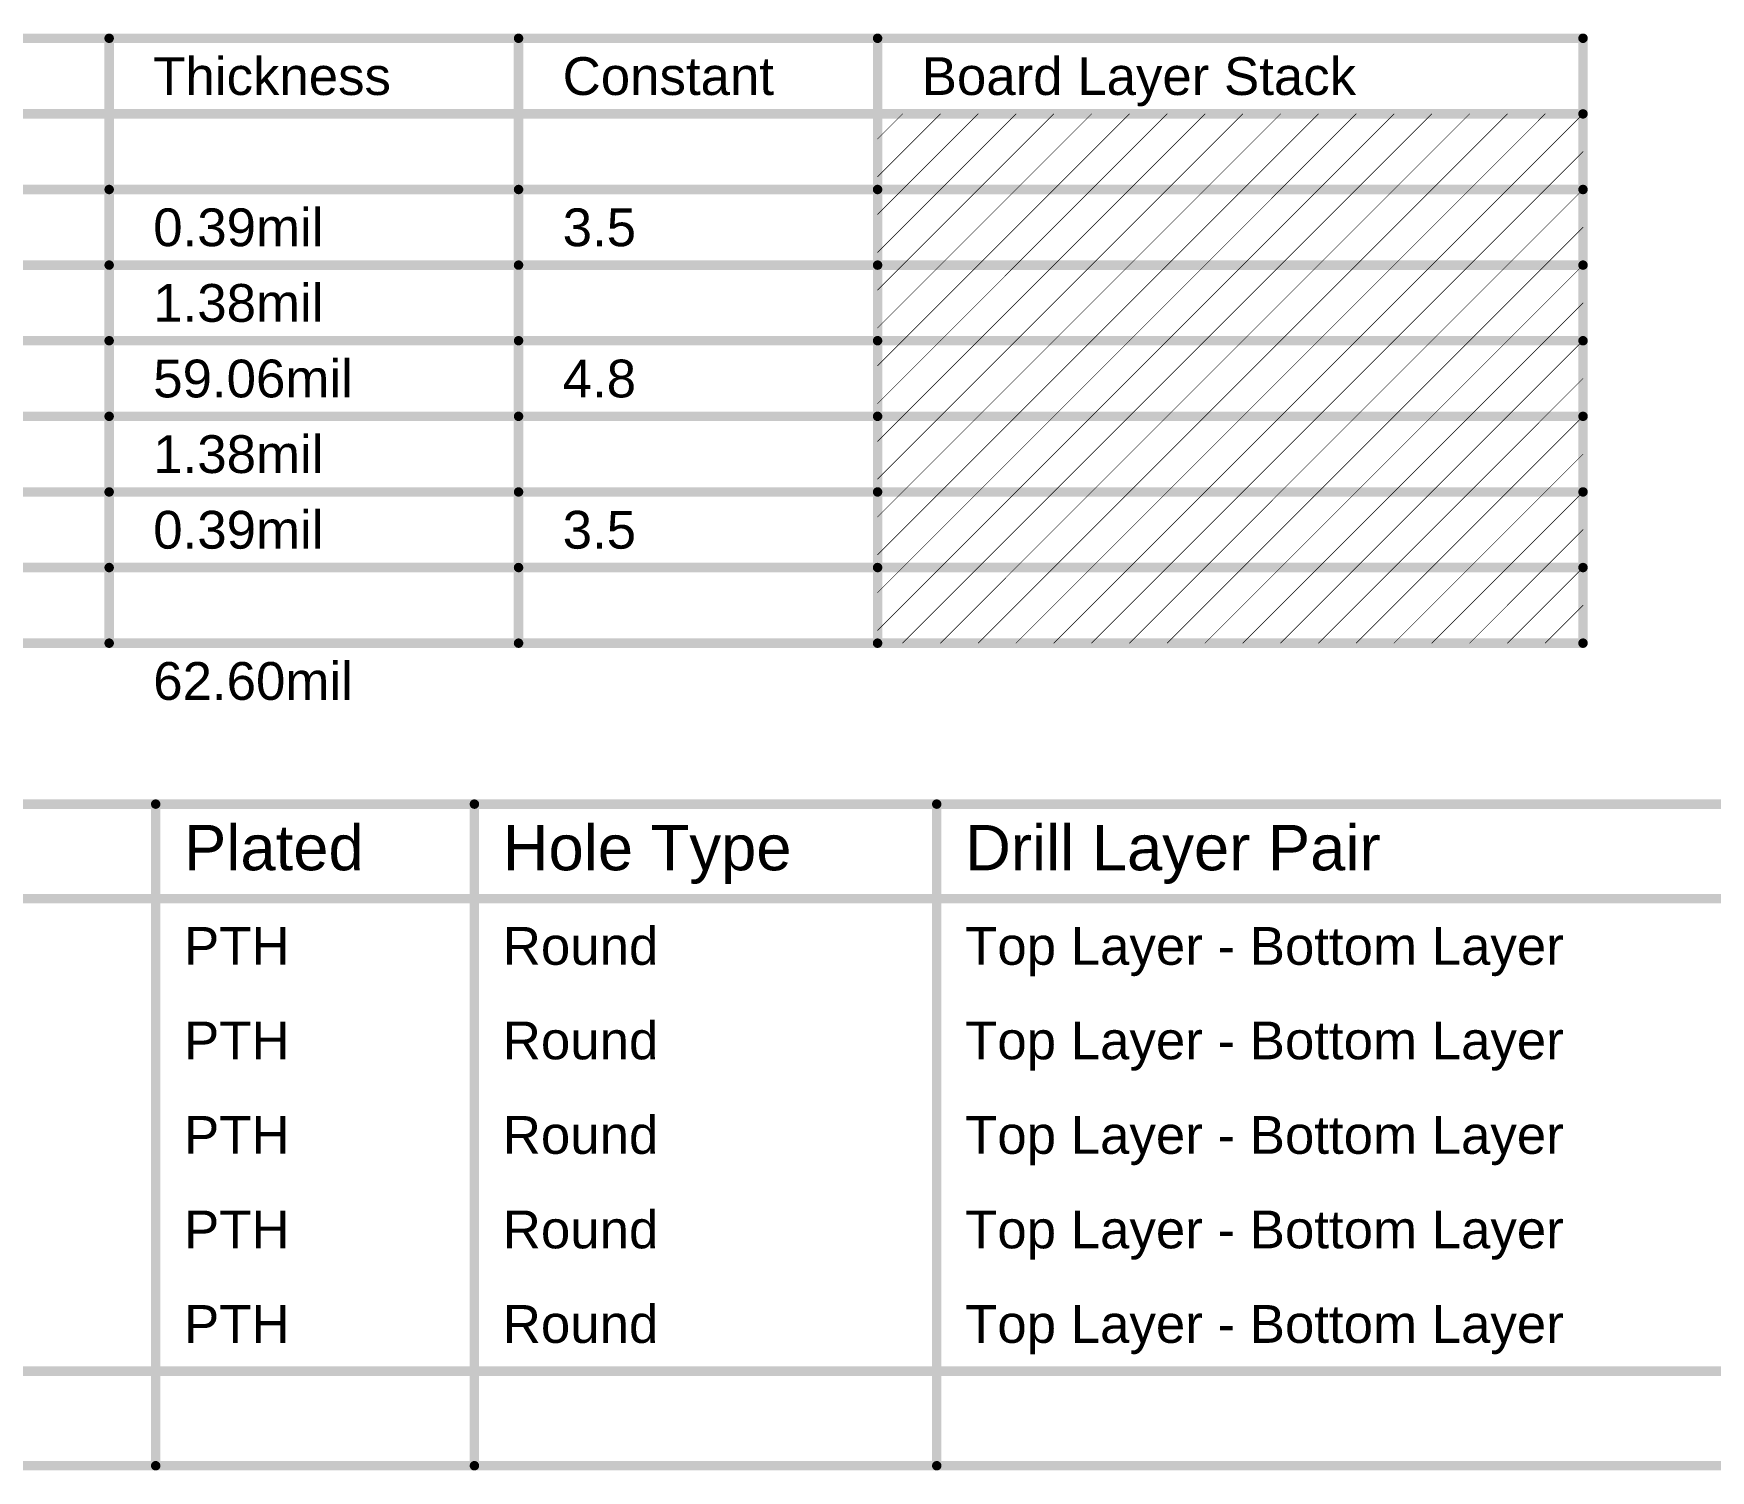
# Model space of a CAD drawing. Header units: inches. Extents: x -89 to 406, y -87 to 102.
# Drawn here: x 131.5 to 199.1, y 43.9 to 101.8 of the extents above; entities that cross this region are included whole.
import ezdxf

# ---------------------------------------------------------------- set-up
doc = ezdxf.new("R2010")
doc.units = ezdxf.units.IN
doc.layers.add('Drill Drawing', color=1, linetype='Continuous')
doc.layers.add('Fabrication_Layer', color=216, linetype='Continuous')
doc.styles.add('Arial', font='', dxfattribs={"height": 0.2})
doc.styles.get('Arial').set_extended_font_data('Arial')

msp = doc.modelspace()

# ---------------------------------------------------------------- linework, layer by layer
at = {"layer": 'Drill Drawing'}
for points in [[(78.219, 70.752, 0.381, 0.381, 0), (405.991, 70.752, 0.381, 0.381, 0)], [(136.395, 44.082, 0.381, 0.381, 0), (136.395, 70.752, 0.381, 0.381, 0)], [(149.244, 44.082, 0.381, 0.381, 0), (149.244, 70.752, 0.381, 0.381, 0)], [(167.883, 44.082, 0.381, 0.381, 0), (167.883, 70.752, 0.381, 0.381, 0)], [(78.219, 66.942, 0.381, 0.381, 0), (405.991, 66.942, 0.381, 0.381, 0)], [(78.219, 47.892, 0.381, 0.381, 0), (405.991, 47.892, 0.381, 0.381, 0)], [(78.219, 44.082, 0.381, 0.381, 0), (405.991, 44.082, 0.381, 0.381, 0)]]:
    msp.add_lwpolyline(points, format="xyseb", dxfattribs=at)
for points in [[(136.3, 70.752, 0.191, 0.191, 1), (136.49, 70.752, 0.191, 0.191, 1)], [(149.149, 70.752, 0.191, 0.191, 1), (149.34, 70.752, 0.191, 0.191, 1)], [(167.788, 70.752, 0.191, 0.191, 1), (167.978, 70.752, 0.191, 0.191, 1)], [(136.3, 44.082, 0.191, 0.191, 1), (136.49, 44.082, 0.191, 0.191, 1)], [(149.149, 44.082, 0.191, 0.191, 1), (149.34, 44.082, 0.191, 0.191, 1)], [(167.788, 44.082, 0.191, 0.191, 1), (167.978, 44.082, 0.191, 0.191, 1)]]:
    msp.add_lwpolyline(points, format="xyseb", close=True, dxfattribs=at)
at = {"layer": 'Fabrication_Layer'}
for points in [[(78.653, 101.625, 0.381, 0.381, 0), (193.939, 101.625, 0.381, 0.381, 0)], [(134.518, 77.241, 0.381, 0.381, 0), (134.518, 101.625, 0.381, 0.381, 0)], [(151.024, 77.241, 0.381, 0.381, 0), (151.024, 101.625, 0.381, 0.381, 0)], [(165.499, 77.241, 0.381, 0.381, 0), (165.499, 101.625, 0.381, 0.381, 0)], [(193.939, 77.241, 0.381, 0.381, 0), (193.939, 101.625, 0.381, 0.381, 0)], [(78.653, 98.577, 0.381, 0.381, 0), (193.939, 98.577, 0.381, 0.381, 0)], [(165.499, 97.569, 0.0254, 0.0254, 0), (166.507, 98.577, 0.0254, 0.0254, 0)], [(165.499, 96.045, 0.0254, 0.0254, 0), (168.031, 98.577, 0.0254, 0.0254, 0)], [(166.507, 95.529, 0.0254, 0.0254, 0), (169.555, 98.577, 0.0254, 0.0254, 0)], [(168.031, 95.529, 0.0254, 0.0254, 0), (171.079, 98.577, 0.0254, 0.0254, 0)], [(169.555, 95.529, 0.0254, 0.0254, 0), (172.603, 98.577, 0.0254, 0.0254, 0)], [(171.079, 95.529, 0.0254, 0.0254, 0), (174.127, 98.577, 0.0254, 0.0254, 0)], [(172.603, 95.529, 0.0254, 0.0254, 0), (175.651, 98.577, 0.0254, 0.0254, 0)], [(174.127, 95.529, 0.0254, 0.0254, 0), (177.175, 98.577, 0.0254, 0.0254, 0)], [(175.651, 95.529, 0.0254, 0.0254, 0), (178.699, 98.577, 0.0254, 0.0254, 0)], [(177.175, 95.529, 0.0254, 0.0254, 0), (180.223, 98.577, 0.0254, 0.0254, 0)], [(178.699, 95.529, 0.0254, 0.0254, 0), (181.747, 98.577, 0.0254, 0.0254, 0)], [(180.223, 95.529, 0.0254, 0.0254, 0), (183.271, 98.577, 0.0254, 0.0254, 0)], [(181.747, 95.529, 0.0254, 0.0254, 0), (184.795, 98.577, 0.0254, 0.0254, 0)], [(183.271, 95.529, 0.0254, 0.0254, 0), (186.319, 98.577, 0.0254, 0.0254, 0)], [(184.795, 95.529, 0.0254, 0.0254, 0), (187.843, 98.577, 0.0254, 0.0254, 0)], [(186.319, 95.529, 0.0254, 0.0254, 0), (189.367, 98.577, 0.0254, 0.0254, 0)], [(187.843, 95.529, 0.0254, 0.0254, 0), (190.891, 98.577, 0.0254, 0.0254, 0)], [(189.367, 95.529, 0.0254, 0.0254, 0), (192.415, 98.577, 0.0254, 0.0254, 0)], [(190.891, 95.529, 0.0254, 0.0254, 0), (193.939, 98.577, 0.0254, 0.0254, 0)], [(192.415, 95.529, 0.0254, 0.0254, 0), (193.939, 97.053, 0.0254, 0.0254, 0)], [(112.68, 95.529, 0.381, 0.381, 0), (134.518, 95.529, 0.381, 0.381, 0)], [(134.518, 95.529, 0.381, 0.381, 0), (151.024, 95.529, 0.381, 0.381, 0)], [(151.024, 95.529, 0.381, 0.381, 0), (165.499, 95.529, 0.381, 0.381, 0)], [(165.499, 95.529, 0.381, 0.381, 0), (193.939, 95.529, 0.381, 0.381, 0)], [(165.499, 94.521, 0.0254, 0.0254, 0), (166.507, 95.529, 0.0254, 0.0254, 0)], [(165.499, 92.997, 0.0254, 0.0254, 0), (168.031, 95.529, 0.0254, 0.0254, 0)], [(166.507, 92.481, 0.0254, 0.0254, 0), (169.555, 95.529, 0.0254, 0.0254, 0)], [(168.031, 92.481, 0.0254, 0.0254, 0), (171.079, 95.529, 0.0254, 0.0254, 0)], [(169.555, 92.481, 0.0254, 0.0254, 0), (172.603, 95.529, 0.0254, 0.0254, 0)], [(171.079, 92.481, 0.0254, 0.0254, 0), (174.127, 95.529, 0.0254, 0.0254, 0)], [(172.603, 92.481, 0.0254, 0.0254, 0), (175.651, 95.529, 0.0254, 0.0254, 0)], [(174.127, 92.481, 0.0254, 0.0254, 0), (177.175, 95.529, 0.0254, 0.0254, 0)], [(175.651, 92.481, 0.0254, 0.0254, 0), (178.699, 95.529, 0.0254, 0.0254, 0)], [(177.175, 92.481, 0.0254, 0.0254, 0), (180.223, 95.529, 0.0254, 0.0254, 0)], [(178.699, 92.481, 0.0254, 0.0254, 0), (181.747, 95.529, 0.0254, 0.0254, 0)], [(180.223, 92.481, 0.0254, 0.0254, 0), (183.271, 95.529, 0.0254, 0.0254, 0)], [(181.747, 92.481, 0.0254, 0.0254, 0), (184.795, 95.529, 0.0254, 0.0254, 0)], [(183.271, 92.481, 0.0254, 0.0254, 0), (186.319, 95.529, 0.0254, 0.0254, 0)], [(184.795, 92.481, 0.0254, 0.0254, 0), (187.843, 95.529, 0.0254, 0.0254, 0)], [(186.319, 92.481, 0.0254, 0.0254, 0), (189.367, 95.529, 0.0254, 0.0254, 0)], [(187.843, 92.481, 0.0254, 0.0254, 0), (190.891, 95.529, 0.0254, 0.0254, 0)], [(189.367, 92.481, 0.0254, 0.0254, 0), (192.415, 95.529, 0.0254, 0.0254, 0)], [(190.891, 92.481, 0.0254, 0.0254, 0), (193.939, 95.529, 0.0254, 0.0254, 0)], [(192.415, 92.481, 0.0254, 0.0254, 0), (193.939, 94.005, 0.0254, 0.0254, 0)], [(112.68, 92.481, 0.381, 0.381, 0), (134.518, 92.481, 0.381, 0.381, 0)], [(134.518, 92.481, 0.381, 0.381, 0), (151.024, 92.481, 0.381, 0.381, 0)], [(151.024, 92.481, 0.381, 0.381, 0), (165.499, 92.481, 0.381, 0.381, 0)], [(165.499, 92.481, 0.381, 0.381, 0), (193.939, 92.481, 0.381, 0.381, 0)], [(165.499, 91.473, 0.0254, 0.0254, 0), (166.507, 92.481, 0.0254, 0.0254, 0)], [(165.499, 89.949, 0.0254, 0.0254, 0), (168.031, 92.481, 0.0254, 0.0254, 0)], [(166.507, 89.433, 0.0254, 0.0254, 0), (169.555, 92.481, 0.0254, 0.0254, 0)], [(168.031, 89.433, 0.0254, 0.0254, 0), (171.079, 92.481, 0.0254, 0.0254, 0)], [(169.555, 89.433, 0.0254, 0.0254, 0), (172.603, 92.481, 0.0254, 0.0254, 0)], [(171.079, 89.433, 0.0254, 0.0254, 0), (174.127, 92.481, 0.0254, 0.0254, 0)], [(172.603, 89.433, 0.0254, 0.0254, 0), (175.651, 92.481, 0.0254, 0.0254, 0)], [(174.127, 89.433, 0.0254, 0.0254, 0), (177.175, 92.481, 0.0254, 0.0254, 0)], [(175.651, 89.433, 0.0254, 0.0254, 0), (178.699, 92.481, 0.0254, 0.0254, 0)], [(177.175, 89.433, 0.0254, 0.0254, 0), (180.223, 92.481, 0.0254, 0.0254, 0)], [(178.699, 89.433, 0.0254, 0.0254, 0), (181.747, 92.481, 0.0254, 0.0254, 0)], [(180.223, 89.433, 0.0254, 0.0254, 0), (183.271, 92.481, 0.0254, 0.0254, 0)], [(181.747, 89.433, 0.0254, 0.0254, 0), (184.795, 92.481, 0.0254, 0.0254, 0)], [(183.271, 89.433, 0.0254, 0.0254, 0), (186.319, 92.481, 0.0254, 0.0254, 0)], [(184.795, 89.433, 0.0254, 0.0254, 0), (187.843, 92.481, 0.0254, 0.0254, 0)], [(186.319, 89.433, 0.0254, 0.0254, 0), (189.367, 92.481, 0.0254, 0.0254, 0)], [(187.843, 89.433, 0.0254, 0.0254, 0), (190.891, 92.481, 0.0254, 0.0254, 0)], [(189.367, 89.433, 0.0254, 0.0254, 0), (192.415, 92.481, 0.0254, 0.0254, 0)], [(190.891, 89.433, 0.0254, 0.0254, 0), (193.939, 92.481, 0.0254, 0.0254, 0)], [(192.415, 89.433, 0.0254, 0.0254, 0), (193.939, 90.957, 0.0254, 0.0254, 0)], [(112.68, 89.433, 0.381, 0.381, 0), (134.518, 89.433, 0.381, 0.381, 0)], [(134.518, 89.433, 0.381, 0.381, 0), (151.024, 89.433, 0.381, 0.381, 0)], [(151.024, 89.433, 0.381, 0.381, 0), (165.499, 89.433, 0.381, 0.381, 0)], [(165.499, 89.433, 0.381, 0.381, 0), (193.939, 89.433, 0.381, 0.381, 0)], [(165.499, 88.425, 0.0254, 0.0254, 0), (166.507, 89.433, 0.0254, 0.0254, 0)], [(165.499, 86.901, 0.0254, 0.0254, 0), (168.031, 89.433, 0.0254, 0.0254, 0)], [(166.507, 86.385, 0.0254, 0.0254, 0), (169.555, 89.433, 0.0254, 0.0254, 0)], [(168.031, 86.385, 0.0254, 0.0254, 0), (171.079, 89.433, 0.0254, 0.0254, 0)], [(169.555, 86.385, 0.0254, 0.0254, 0), (172.603, 89.433, 0.0254, 0.0254, 0)], [(171.079, 86.385, 0.0254, 0.0254, 0), (174.127, 89.433, 0.0254, 0.0254, 0)], [(172.603, 86.385, 0.0254, 0.0254, 0), (175.651, 89.433, 0.0254, 0.0254, 0)], [(174.127, 86.385, 0.0254, 0.0254, 0), (177.175, 89.433, 0.0254, 0.0254, 0)], [(175.651, 86.385, 0.0254, 0.0254, 0), (178.699, 89.433, 0.0254, 0.0254, 0)], [(177.175, 86.385, 0.0254, 0.0254, 0), (180.223, 89.433, 0.0254, 0.0254, 0)], [(178.699, 86.385, 0.0254, 0.0254, 0), (181.747, 89.433, 0.0254, 0.0254, 0)], [(180.223, 86.385, 0.0254, 0.0254, 0), (183.271, 89.433, 0.0254, 0.0254, 0)], [(181.747, 86.385, 0.0254, 0.0254, 0), (184.795, 89.433, 0.0254, 0.0254, 0)], [(183.271, 86.385, 0.0254, 0.0254, 0), (186.319, 89.433, 0.0254, 0.0254, 0)], [(184.795, 86.385, 0.0254, 0.0254, 0), (187.843, 89.433, 0.0254, 0.0254, 0)], [(186.319, 86.385, 0.0254, 0.0254, 0), (189.367, 89.433, 0.0254, 0.0254, 0)], [(187.843, 86.385, 0.0254, 0.0254, 0), (190.891, 89.433, 0.0254, 0.0254, 0)], [(189.367, 86.385, 0.0254, 0.0254, 0), (192.415, 89.433, 0.0254, 0.0254, 0)], [(190.891, 86.385, 0.0254, 0.0254, 0), (193.939, 89.433, 0.0254, 0.0254, 0)], [(192.415, 86.385, 0.0254, 0.0254, 0), (193.939, 87.909, 0.0254, 0.0254, 0)], [(112.68, 86.385, 0.381, 0.381, 0), (134.518, 86.385, 0.381, 0.381, 0)], [(134.518, 86.385, 0.381, 0.381, 0), (151.024, 86.385, 0.381, 0.381, 0)], [(151.024, 86.385, 0.381, 0.381, 0), (165.499, 86.385, 0.381, 0.381, 0)], [(165.499, 86.385, 0.381, 0.381, 0), (193.939, 86.385, 0.381, 0.381, 0)], [(165.499, 85.377, 0.0254, 0.0254, 0), (166.507, 86.385, 0.0254, 0.0254, 0)], [(165.499, 83.853, 0.0254, 0.0254, 0), (168.031, 86.385, 0.0254, 0.0254, 0)], [(166.507, 83.337, 0.0254, 0.0254, 0), (169.555, 86.385, 0.0254, 0.0254, 0)], [(168.031, 83.337, 0.0254, 0.0254, 0), (171.079, 86.385, 0.0254, 0.0254, 0)], [(169.555, 83.337, 0.0254, 0.0254, 0), (172.603, 86.385, 0.0254, 0.0254, 0)], [(171.079, 83.337, 0.0254, 0.0254, 0), (174.127, 86.385, 0.0254, 0.0254, 0)], [(172.603, 83.337, 0.0254, 0.0254, 0), (175.651, 86.385, 0.0254, 0.0254, 0)], [(174.127, 83.337, 0.0254, 0.0254, 0), (177.175, 86.385, 0.0254, 0.0254, 0)], [(175.651, 83.337, 0.0254, 0.0254, 0), (178.699, 86.385, 0.0254, 0.0254, 0)], [(177.175, 83.337, 0.0254, 0.0254, 0), (180.223, 86.385, 0.0254, 0.0254, 0)], [(178.699, 83.337, 0.0254, 0.0254, 0), (181.747, 86.385, 0.0254, 0.0254, 0)], [(180.223, 83.337, 0.0254, 0.0254, 0), (183.271, 86.385, 0.0254, 0.0254, 0)], [(181.747, 83.337, 0.0254, 0.0254, 0), (184.795, 86.385, 0.0254, 0.0254, 0)], [(183.271, 83.337, 0.0254, 0.0254, 0), (186.319, 86.385, 0.0254, 0.0254, 0)], [(184.795, 83.337, 0.0254, 0.0254, 0), (187.843, 86.385, 0.0254, 0.0254, 0)], [(186.319, 83.337, 0.0254, 0.0254, 0), (189.367, 86.385, 0.0254, 0.0254, 0)], [(187.843, 83.337, 0.0254, 0.0254, 0), (190.891, 86.385, 0.0254, 0.0254, 0)], [(189.367, 83.337, 0.0254, 0.0254, 0), (192.415, 86.385, 0.0254, 0.0254, 0)], [(190.891, 83.337, 0.0254, 0.0254, 0), (193.939, 86.385, 0.0254, 0.0254, 0)], [(192.415, 83.337, 0.0254, 0.0254, 0), (193.939, 84.861, 0.0254, 0.0254, 0)], [(112.68, 83.337, 0.381, 0.381, 0), (134.518, 83.337, 0.381, 0.381, 0)], [(134.518, 83.337, 0.381, 0.381, 0), (151.024, 83.337, 0.381, 0.381, 0)], [(151.024, 83.337, 0.381, 0.381, 0), (165.499, 83.337, 0.381, 0.381, 0)], [(165.499, 83.337, 0.381, 0.381, 0), (193.939, 83.337, 0.381, 0.381, 0)], [(165.499, 82.329, 0.0254, 0.0254, 0), (166.507, 83.337, 0.0254, 0.0254, 0)], [(165.499, 80.805, 0.0254, 0.0254, 0), (168.031, 83.337, 0.0254, 0.0254, 0)], [(166.507, 80.289, 0.0254, 0.0254, 0), (169.555, 83.337, 0.0254, 0.0254, 0)], [(168.031, 80.289, 0.0254, 0.0254, 0), (171.079, 83.337, 0.0254, 0.0254, 0)], [(169.555, 80.289, 0.0254, 0.0254, 0), (172.603, 83.337, 0.0254, 0.0254, 0)], [(171.079, 80.289, 0.0254, 0.0254, 0), (174.127, 83.337, 0.0254, 0.0254, 0)], [(172.603, 80.289, 0.0254, 0.0254, 0), (175.651, 83.337, 0.0254, 0.0254, 0)], [(174.127, 80.289, 0.0254, 0.0254, 0), (177.175, 83.337, 0.0254, 0.0254, 0)], [(175.651, 80.289, 0.0254, 0.0254, 0), (178.699, 83.337, 0.0254, 0.0254, 0)], [(177.175, 80.289, 0.0254, 0.0254, 0), (180.223, 83.337, 0.0254, 0.0254, 0)], [(178.699, 80.289, 0.0254, 0.0254, 0), (181.747, 83.337, 0.0254, 0.0254, 0)], [(180.223, 80.289, 0.0254, 0.0254, 0), (183.271, 83.337, 0.0254, 0.0254, 0)], [(181.747, 80.289, 0.0254, 0.0254, 0), (184.795, 83.337, 0.0254, 0.0254, 0)], [(183.271, 80.289, 0.0254, 0.0254, 0), (186.319, 83.337, 0.0254, 0.0254, 0)], [(184.795, 80.289, 0.0254, 0.0254, 0), (187.843, 83.337, 0.0254, 0.0254, 0)], [(186.319, 80.289, 0.0254, 0.0254, 0), (189.367, 83.337, 0.0254, 0.0254, 0)], [(187.843, 80.289, 0.0254, 0.0254, 0), (190.891, 83.337, 0.0254, 0.0254, 0)], [(189.367, 80.289, 0.0254, 0.0254, 0), (192.415, 83.337, 0.0254, 0.0254, 0)], [(190.891, 80.289, 0.0254, 0.0254, 0), (193.939, 83.337, 0.0254, 0.0254, 0)], [(192.415, 80.289, 0.0254, 0.0254, 0), (193.939, 81.813, 0.0254, 0.0254, 0)], [(112.68, 80.289, 0.381, 0.381, 0), (134.518, 80.289, 0.381, 0.381, 0)], [(134.518, 80.289, 0.381, 0.381, 0), (151.024, 80.289, 0.381, 0.381, 0)], [(151.024, 80.289, 0.381, 0.381, 0), (165.499, 80.289, 0.381, 0.381, 0)], [(165.499, 80.289, 0.381, 0.381, 0), (193.939, 80.289, 0.381, 0.381, 0)], [(165.499, 79.281, 0.0254, 0.0254, 0), (166.507, 80.289, 0.0254, 0.0254, 0)], [(165.499, 77.757, 0.0254, 0.0254, 0), (168.031, 80.289, 0.0254, 0.0254, 0)], [(166.507, 77.241, 0.0254, 0.0254, 0), (169.555, 80.289, 0.0254, 0.0254, 0)], [(168.031, 77.241, 0.0254, 0.0254, 0), (171.079, 80.289, 0.0254, 0.0254, 0)], [(169.555, 77.241, 0.0254, 0.0254, 0), (172.603, 80.289, 0.0254, 0.0254, 0)], [(171.079, 77.241, 0.0254, 0.0254, 0), (174.127, 80.289, 0.0254, 0.0254, 0)], [(172.603, 77.241, 0.0254, 0.0254, 0), (175.651, 80.289, 0.0254, 0.0254, 0)], [(174.127, 77.241, 0.0254, 0.0254, 0), (177.175, 80.289, 0.0254, 0.0254, 0)], [(175.651, 77.241, 0.0254, 0.0254, 0), (178.699, 80.289, 0.0254, 0.0254, 0)], [(177.175, 77.241, 0.0254, 0.0254, 0), (180.223, 80.289, 0.0254, 0.0254, 0)], [(178.699, 77.241, 0.0254, 0.0254, 0), (181.747, 80.289, 0.0254, 0.0254, 0)], [(180.223, 77.241, 0.0254, 0.0254, 0), (183.271, 80.289, 0.0254, 0.0254, 0)], [(181.747, 77.241, 0.0254, 0.0254, 0), (184.795, 80.289, 0.0254, 0.0254, 0)], [(183.271, 77.241, 0.0254, 0.0254, 0), (186.319, 80.289, 0.0254, 0.0254, 0)], [(184.795, 77.241, 0.0254, 0.0254, 0), (187.843, 80.289, 0.0254, 0.0254, 0)], [(186.319, 77.241, 0.0254, 0.0254, 0), (189.367, 80.289, 0.0254, 0.0254, 0)], [(187.843, 77.241, 0.0254, 0.0254, 0), (190.891, 80.289, 0.0254, 0.0254, 0)], [(189.367, 77.241, 0.0254, 0.0254, 0), (192.415, 80.289, 0.0254, 0.0254, 0)], [(190.891, 77.241, 0.0254, 0.0254, 0), (193.939, 80.289, 0.0254, 0.0254, 0)], [(192.415, 77.241, 0.0254, 0.0254, 0), (193.939, 78.765, 0.0254, 0.0254, 0)], [(112.68, 77.241, 0.381, 0.381, 0), (134.518, 77.241, 0.381, 0.381, 0)], [(134.518, 77.241, 0.381, 0.381, 0), (151.024, 77.241, 0.381, 0.381, 0)], [(151.024, 77.241, 0.381, 0.381, 0), (165.499, 77.241, 0.381, 0.381, 0)], [(165.499, 77.241, 0.381, 0.381, 0), (193.939, 77.241, 0.381, 0.381, 0)]]:
    msp.add_lwpolyline(points, format="xyseb", dxfattribs=at)
for points in [[(134.423, 101.625, 0.191, 0.191, 1), (134.614, 101.625, 0.191, 0.191, 1)], [(150.929, 101.625, 0.191, 0.191, 1), (151.119, 101.625, 0.191, 0.191, 1)], [(165.403, 101.625, 0.191, 0.191, 1), (165.594, 101.625, 0.191, 0.191, 1)], [(193.843, 101.625, 0.191, 0.191, 1), (194.034, 101.625, 0.191, 0.191, 1)], [(193.843, 101.625, 0.191, 0.191, 1), (194.034, 101.625, 0.191, 0.191, 1)], [(193.843, 98.577, 0.191, 0.191, 1), (194.034, 98.577, 0.191, 0.191, 1)], [(166.5, 98.577, 0.0127, 0.0127, 1), (166.513, 98.577, 0.0127, 0.0127, 1)], [(168.024, 98.577, 0.0127, 0.0127, 1), (168.037, 98.577, 0.0127, 0.0127, 1)], [(169.548, 98.577, 0.0127, 0.0127, 1), (169.561, 98.577, 0.0127, 0.0127, 1)], [(171.072, 98.577, 0.0127, 0.0127, 1), (171.085, 98.577, 0.0127, 0.0127, 1)], [(172.596, 98.577, 0.0127, 0.0127, 1), (172.609, 98.577, 0.0127, 0.0127, 1)], [(174.12, 98.577, 0.0127, 0.0127, 1), (174.133, 98.577, 0.0127, 0.0127, 1)], [(175.644, 98.577, 0.0127, 0.0127, 1), (175.657, 98.577, 0.0127, 0.0127, 1)], [(177.168, 98.577, 0.0127, 0.0127, 1), (177.181, 98.577, 0.0127, 0.0127, 1)], [(178.692, 98.577, 0.0127, 0.0127, 1), (178.705, 98.577, 0.0127, 0.0127, 1)], [(180.216, 98.577, 0.0127, 0.0127, 1), (180.229, 98.577, 0.0127, 0.0127, 1)], [(181.74, 98.577, 0.0127, 0.0127, 1), (181.753, 98.577, 0.0127, 0.0127, 1)], [(183.264, 98.577, 0.0127, 0.0127, 1), (183.277, 98.577, 0.0127, 0.0127, 1)], [(184.788, 98.577, 0.0127, 0.0127, 1), (184.801, 98.577, 0.0127, 0.0127, 1)], [(186.312, 98.577, 0.0127, 0.0127, 1), (186.325, 98.577, 0.0127, 0.0127, 1)], [(187.836, 98.577, 0.0127, 0.0127, 1), (187.849, 98.577, 0.0127, 0.0127, 1)], [(189.36, 98.577, 0.0127, 0.0127, 1), (189.373, 98.577, 0.0127, 0.0127, 1)], [(190.884, 98.577, 0.0127, 0.0127, 1), (190.897, 98.577, 0.0127, 0.0127, 1)], [(192.408, 98.577, 0.0127, 0.0127, 1), (192.421, 98.577, 0.0127, 0.0127, 1)], [(193.932, 98.577, 0.0127, 0.0127, 1), (193.945, 98.577, 0.0127, 0.0127, 1)], [(165.492, 97.569, 0.0127, 0.0127, 1), (165.505, 97.569, 0.0127, 0.0127, 1)], [(193.932, 97.053, 0.0127, 0.0127, 1), (193.945, 97.053, 0.0127, 0.0127, 1)], [(165.492, 96.045, 0.0127, 0.0127, 1), (165.505, 96.045, 0.0127, 0.0127, 1)], [(134.423, 95.529, 0.191, 0.191, 1), (134.614, 95.529, 0.191, 0.191, 1)], [(134.423, 95.529, 0.191, 0.191, 1), (134.614, 95.529, 0.191, 0.191, 1)], [(150.929, 95.529, 0.191, 0.191, 1), (151.119, 95.529, 0.191, 0.191, 1)], [(150.929, 95.529, 0.191, 0.191, 1), (151.119, 95.529, 0.191, 0.191, 1)], [(165.403, 95.529, 0.191, 0.191, 1), (165.594, 95.529, 0.191, 0.191, 1)], [(165.403, 95.529, 0.191, 0.191, 1), (165.594, 95.529, 0.191, 0.191, 1)], [(166.5, 95.529, 0.0127, 0.0127, 1), (166.513, 95.529, 0.0127, 0.0127, 1)], [(166.5, 95.529, 0.0127, 0.0127, 1), (166.513, 95.529, 0.0127, 0.0127, 1)], [(168.024, 95.529, 0.0127, 0.0127, 1), (168.037, 95.529, 0.0127, 0.0127, 1)], [(168.024, 95.529, 0.0127, 0.0127, 1), (168.037, 95.529, 0.0127, 0.0127, 1)], [(169.548, 95.529, 0.0127, 0.0127, 1), (169.561, 95.529, 0.0127, 0.0127, 1)], [(169.548, 95.529, 0.0127, 0.0127, 1), (169.561, 95.529, 0.0127, 0.0127, 1)], [(171.072, 95.529, 0.0127, 0.0127, 1), (171.085, 95.529, 0.0127, 0.0127, 1)], [(171.072, 95.529, 0.0127, 0.0127, 1), (171.085, 95.529, 0.0127, 0.0127, 1)], [(172.596, 95.529, 0.0127, 0.0127, 1), (172.609, 95.529, 0.0127, 0.0127, 1)], [(172.596, 95.529, 0.0127, 0.0127, 1), (172.609, 95.529, 0.0127, 0.0127, 1)], [(174.12, 95.529, 0.0127, 0.0127, 1), (174.133, 95.529, 0.0127, 0.0127, 1)], [(174.12, 95.529, 0.0127, 0.0127, 1), (174.133, 95.529, 0.0127, 0.0127, 1)], [(175.644, 95.529, 0.0127, 0.0127, 1), (175.657, 95.529, 0.0127, 0.0127, 1)], [(175.644, 95.529, 0.0127, 0.0127, 1), (175.657, 95.529, 0.0127, 0.0127, 1)], [(177.168, 95.529, 0.0127, 0.0127, 1), (177.181, 95.529, 0.0127, 0.0127, 1)], [(177.168, 95.529, 0.0127, 0.0127, 1), (177.181, 95.529, 0.0127, 0.0127, 1)], [(178.692, 95.529, 0.0127, 0.0127, 1), (178.705, 95.529, 0.0127, 0.0127, 1)], [(178.692, 95.529, 0.0127, 0.0127, 1), (178.705, 95.529, 0.0127, 0.0127, 1)], [(180.216, 95.529, 0.0127, 0.0127, 1), (180.229, 95.529, 0.0127, 0.0127, 1)], [(180.216, 95.529, 0.0127, 0.0127, 1), (180.229, 95.529, 0.0127, 0.0127, 1)], [(181.74, 95.529, 0.0127, 0.0127, 1), (181.753, 95.529, 0.0127, 0.0127, 1)], [(181.74, 95.529, 0.0127, 0.0127, 1), (181.753, 95.529, 0.0127, 0.0127, 1)], [(183.264, 95.529, 0.0127, 0.0127, 1), (183.277, 95.529, 0.0127, 0.0127, 1)], [(183.264, 95.529, 0.0127, 0.0127, 1), (183.277, 95.529, 0.0127, 0.0127, 1)], [(184.788, 95.529, 0.0127, 0.0127, 1), (184.801, 95.529, 0.0127, 0.0127, 1)], [(184.788, 95.529, 0.0127, 0.0127, 1), (184.801, 95.529, 0.0127, 0.0127, 1)], [(186.312, 95.529, 0.0127, 0.0127, 1), (186.325, 95.529, 0.0127, 0.0127, 1)], [(186.312, 95.529, 0.0127, 0.0127, 1), (186.325, 95.529, 0.0127, 0.0127, 1)], [(187.836, 95.529, 0.0127, 0.0127, 1), (187.849, 95.529, 0.0127, 0.0127, 1)], [(187.836, 95.529, 0.0127, 0.0127, 1), (187.849, 95.529, 0.0127, 0.0127, 1)], [(189.36, 95.529, 0.0127, 0.0127, 1), (189.373, 95.529, 0.0127, 0.0127, 1)], [(189.36, 95.529, 0.0127, 0.0127, 1), (189.373, 95.529, 0.0127, 0.0127, 1)], [(190.884, 95.529, 0.0127, 0.0127, 1), (190.897, 95.529, 0.0127, 0.0127, 1)], [(190.884, 95.529, 0.0127, 0.0127, 1), (190.897, 95.529, 0.0127, 0.0127, 1)], [(192.408, 95.529, 0.0127, 0.0127, 1), (192.421, 95.529, 0.0127, 0.0127, 1)], [(192.408, 95.529, 0.0127, 0.0127, 1), (192.421, 95.529, 0.0127, 0.0127, 1)], [(193.843, 95.529, 0.191, 0.191, 1), (194.034, 95.529, 0.191, 0.191, 1)], [(193.932, 95.529, 0.0127, 0.0127, 1), (193.945, 95.529, 0.0127, 0.0127, 1)], [(165.492, 94.521, 0.0127, 0.0127, 1), (165.505, 94.521, 0.0127, 0.0127, 1)], [(193.932, 94.005, 0.0127, 0.0127, 1), (193.945, 94.005, 0.0127, 0.0127, 1)], [(134.423, 92.481, 0.191, 0.191, 1), (134.614, 92.481, 0.191, 0.191, 1)], [(134.423, 92.481, 0.191, 0.191, 1), (134.614, 92.481, 0.191, 0.191, 1)], [(150.929, 92.481, 0.191, 0.191, 1), (151.119, 92.481, 0.191, 0.191, 1)], [(150.929, 92.481, 0.191, 0.191, 1), (151.119, 92.481, 0.191, 0.191, 1)], [(165.403, 92.481, 0.191, 0.191, 1), (165.594, 92.481, 0.191, 0.191, 1)], [(165.403, 92.481, 0.191, 0.191, 1), (165.594, 92.481, 0.191, 0.191, 1)], [(165.492, 92.997, 0.0127, 0.0127, 1), (165.505, 92.997, 0.0127, 0.0127, 1)], [(193.843, 92.481, 0.191, 0.191, 1), (194.034, 92.481, 0.191, 0.191, 1)], [(166.5, 92.481, 0.0127, 0.0127, 1), (166.513, 92.481, 0.0127, 0.0127, 1)], [(166.5, 92.481, 0.0127, 0.0127, 1), (166.513, 92.481, 0.0127, 0.0127, 1)], [(168.024, 92.481, 0.0127, 0.0127, 1), (168.037, 92.481, 0.0127, 0.0127, 1)], [(168.024, 92.481, 0.0127, 0.0127, 1), (168.037, 92.481, 0.0127, 0.0127, 1)], [(169.548, 92.481, 0.0127, 0.0127, 1), (169.561, 92.481, 0.0127, 0.0127, 1)], [(169.548, 92.481, 0.0127, 0.0127, 1), (169.561, 92.481, 0.0127, 0.0127, 1)], [(171.072, 92.481, 0.0127, 0.0127, 1), (171.085, 92.481, 0.0127, 0.0127, 1)], [(171.072, 92.481, 0.0127, 0.0127, 1), (171.085, 92.481, 0.0127, 0.0127, 1)], [(172.596, 92.481, 0.0127, 0.0127, 1), (172.609, 92.481, 0.0127, 0.0127, 1)], [(172.596, 92.481, 0.0127, 0.0127, 1), (172.609, 92.481, 0.0127, 0.0127, 1)], [(174.12, 92.481, 0.0127, 0.0127, 1), (174.133, 92.481, 0.0127, 0.0127, 1)], [(174.12, 92.481, 0.0127, 0.0127, 1), (174.133, 92.481, 0.0127, 0.0127, 1)], [(175.644, 92.481, 0.0127, 0.0127, 1), (175.657, 92.481, 0.0127, 0.0127, 1)], [(175.644, 92.481, 0.0127, 0.0127, 1), (175.657, 92.481, 0.0127, 0.0127, 1)], [(177.168, 92.481, 0.0127, 0.0127, 1), (177.181, 92.481, 0.0127, 0.0127, 1)], [(177.168, 92.481, 0.0127, 0.0127, 1), (177.181, 92.481, 0.0127, 0.0127, 1)], [(178.692, 92.481, 0.0127, 0.0127, 1), (178.705, 92.481, 0.0127, 0.0127, 1)], [(178.692, 92.481, 0.0127, 0.0127, 1), (178.705, 92.481, 0.0127, 0.0127, 1)], [(180.216, 92.481, 0.0127, 0.0127, 1), (180.229, 92.481, 0.0127, 0.0127, 1)], [(180.216, 92.481, 0.0127, 0.0127, 1), (180.229, 92.481, 0.0127, 0.0127, 1)], [(181.74, 92.481, 0.0127, 0.0127, 1), (181.753, 92.481, 0.0127, 0.0127, 1)], [(181.74, 92.481, 0.0127, 0.0127, 1), (181.753, 92.481, 0.0127, 0.0127, 1)], [(183.264, 92.481, 0.0127, 0.0127, 1), (183.277, 92.481, 0.0127, 0.0127, 1)], [(183.264, 92.481, 0.0127, 0.0127, 1), (183.277, 92.481, 0.0127, 0.0127, 1)], [(184.788, 92.481, 0.0127, 0.0127, 1), (184.801, 92.481, 0.0127, 0.0127, 1)], [(184.788, 92.481, 0.0127, 0.0127, 1), (184.801, 92.481, 0.0127, 0.0127, 1)], [(186.312, 92.481, 0.0127, 0.0127, 1), (186.325, 92.481, 0.0127, 0.0127, 1)], [(186.312, 92.481, 0.0127, 0.0127, 1), (186.325, 92.481, 0.0127, 0.0127, 1)], [(187.836, 92.481, 0.0127, 0.0127, 1), (187.849, 92.481, 0.0127, 0.0127, 1)], [(187.836, 92.481, 0.0127, 0.0127, 1), (187.849, 92.481, 0.0127, 0.0127, 1)], [(189.36, 92.481, 0.0127, 0.0127, 1), (189.373, 92.481, 0.0127, 0.0127, 1)], [(189.36, 92.481, 0.0127, 0.0127, 1), (189.373, 92.481, 0.0127, 0.0127, 1)], [(190.884, 92.481, 0.0127, 0.0127, 1), (190.897, 92.481, 0.0127, 0.0127, 1)], [(190.884, 92.481, 0.0127, 0.0127, 1), (190.897, 92.481, 0.0127, 0.0127, 1)], [(192.408, 92.481, 0.0127, 0.0127, 1), (192.421, 92.481, 0.0127, 0.0127, 1)], [(192.408, 92.481, 0.0127, 0.0127, 1), (192.421, 92.481, 0.0127, 0.0127, 1)], [(193.932, 92.481, 0.0127, 0.0127, 1), (193.945, 92.481, 0.0127, 0.0127, 1)], [(165.492, 91.473, 0.0127, 0.0127, 1), (165.505, 91.473, 0.0127, 0.0127, 1)], [(193.932, 90.957, 0.0127, 0.0127, 1), (193.945, 90.957, 0.0127, 0.0127, 1)], [(165.492, 89.949, 0.0127, 0.0127, 1), (165.505, 89.949, 0.0127, 0.0127, 1)], [(134.423, 89.433, 0.191, 0.191, 1), (134.614, 89.433, 0.191, 0.191, 1)], [(134.423, 89.433, 0.191, 0.191, 1), (134.614, 89.433, 0.191, 0.191, 1)], [(150.929, 89.433, 0.191, 0.191, 1), (151.119, 89.433, 0.191, 0.191, 1)], [(150.929, 89.433, 0.191, 0.191, 1), (151.119, 89.433, 0.191, 0.191, 1)], [(165.403, 89.433, 0.191, 0.191, 1), (165.594, 89.433, 0.191, 0.191, 1)], [(165.403, 89.433, 0.191, 0.191, 1), (165.594, 89.433, 0.191, 0.191, 1)], [(166.5, 89.433, 0.0127, 0.0127, 1), (166.513, 89.433, 0.0127, 0.0127, 1)], [(166.5, 89.433, 0.0127, 0.0127, 1), (166.513, 89.433, 0.0127, 0.0127, 1)], [(168.024, 89.433, 0.0127, 0.0127, 1), (168.037, 89.433, 0.0127, 0.0127, 1)], [(168.024, 89.433, 0.0127, 0.0127, 1), (168.037, 89.433, 0.0127, 0.0127, 1)], [(169.548, 89.433, 0.0127, 0.0127, 1), (169.561, 89.433, 0.0127, 0.0127, 1)], [(169.548, 89.433, 0.0127, 0.0127, 1), (169.561, 89.433, 0.0127, 0.0127, 1)], [(171.072, 89.433, 0.0127, 0.0127, 1), (171.085, 89.433, 0.0127, 0.0127, 1)], [(171.072, 89.433, 0.0127, 0.0127, 1), (171.085, 89.433, 0.0127, 0.0127, 1)], [(172.596, 89.433, 0.0127, 0.0127, 1), (172.609, 89.433, 0.0127, 0.0127, 1)], [(172.596, 89.433, 0.0127, 0.0127, 1), (172.609, 89.433, 0.0127, 0.0127, 1)], [(174.12, 89.433, 0.0127, 0.0127, 1), (174.133, 89.433, 0.0127, 0.0127, 1)], [(174.12, 89.433, 0.0127, 0.0127, 1), (174.133, 89.433, 0.0127, 0.0127, 1)], [(175.644, 89.433, 0.0127, 0.0127, 1), (175.657, 89.433, 0.0127, 0.0127, 1)], [(175.644, 89.433, 0.0127, 0.0127, 1), (175.657, 89.433, 0.0127, 0.0127, 1)], [(177.168, 89.433, 0.0127, 0.0127, 1), (177.181, 89.433, 0.0127, 0.0127, 1)], [(177.168, 89.433, 0.0127, 0.0127, 1), (177.181, 89.433, 0.0127, 0.0127, 1)], [(178.692, 89.433, 0.0127, 0.0127, 1), (178.705, 89.433, 0.0127, 0.0127, 1)], [(178.692, 89.433, 0.0127, 0.0127, 1), (178.705, 89.433, 0.0127, 0.0127, 1)], [(180.216, 89.433, 0.0127, 0.0127, 1), (180.229, 89.433, 0.0127, 0.0127, 1)], [(180.216, 89.433, 0.0127, 0.0127, 1), (180.229, 89.433, 0.0127, 0.0127, 1)], [(181.74, 89.433, 0.0127, 0.0127, 1), (181.753, 89.433, 0.0127, 0.0127, 1)], [(181.74, 89.433, 0.0127, 0.0127, 1), (181.753, 89.433, 0.0127, 0.0127, 1)], [(183.264, 89.433, 0.0127, 0.0127, 1), (183.277, 89.433, 0.0127, 0.0127, 1)], [(183.264, 89.433, 0.0127, 0.0127, 1), (183.277, 89.433, 0.0127, 0.0127, 1)], [(184.788, 89.433, 0.0127, 0.0127, 1), (184.801, 89.433, 0.0127, 0.0127, 1)], [(184.788, 89.433, 0.0127, 0.0127, 1), (184.801, 89.433, 0.0127, 0.0127, 1)], [(186.312, 89.433, 0.0127, 0.0127, 1), (186.325, 89.433, 0.0127, 0.0127, 1)], [(186.312, 89.433, 0.0127, 0.0127, 1), (186.325, 89.433, 0.0127, 0.0127, 1)], [(187.836, 89.433, 0.0127, 0.0127, 1), (187.849, 89.433, 0.0127, 0.0127, 1)], [(187.836, 89.433, 0.0127, 0.0127, 1), (187.849, 89.433, 0.0127, 0.0127, 1)], [(189.36, 89.433, 0.0127, 0.0127, 1), (189.373, 89.433, 0.0127, 0.0127, 1)], [(189.36, 89.433, 0.0127, 0.0127, 1), (189.373, 89.433, 0.0127, 0.0127, 1)], [(190.884, 89.433, 0.0127, 0.0127, 1), (190.897, 89.433, 0.0127, 0.0127, 1)], [(190.884, 89.433, 0.0127, 0.0127, 1), (190.897, 89.433, 0.0127, 0.0127, 1)], [(192.408, 89.433, 0.0127, 0.0127, 1), (192.421, 89.433, 0.0127, 0.0127, 1)], [(192.408, 89.433, 0.0127, 0.0127, 1), (192.421, 89.433, 0.0127, 0.0127, 1)], [(193.843, 89.433, 0.191, 0.191, 1), (194.034, 89.433, 0.191, 0.191, 1)], [(193.932, 89.433, 0.0127, 0.0127, 1), (193.945, 89.433, 0.0127, 0.0127, 1)], [(165.492, 88.425, 0.0127, 0.0127, 1), (165.505, 88.425, 0.0127, 0.0127, 1)], [(193.932, 87.909, 0.0127, 0.0127, 1), (193.945, 87.909, 0.0127, 0.0127, 1)], [(134.423, 86.385, 0.191, 0.191, 1), (134.614, 86.385, 0.191, 0.191, 1)], [(134.423, 86.385, 0.191, 0.191, 1), (134.614, 86.385, 0.191, 0.191, 1)], [(150.929, 86.385, 0.191, 0.191, 1), (151.119, 86.385, 0.191, 0.191, 1)], [(150.929, 86.385, 0.191, 0.191, 1), (151.119, 86.385, 0.191, 0.191, 1)], [(165.403, 86.385, 0.191, 0.191, 1), (165.594, 86.385, 0.191, 0.191, 1)], [(165.403, 86.385, 0.191, 0.191, 1), (165.594, 86.385, 0.191, 0.191, 1)], [(165.492, 86.901, 0.0127, 0.0127, 1), (165.505, 86.901, 0.0127, 0.0127, 1)], [(193.843, 86.385, 0.191, 0.191, 1), (194.034, 86.385, 0.191, 0.191, 1)], [(166.5, 86.385, 0.0127, 0.0127, 1), (166.513, 86.385, 0.0127, 0.0127, 1)], [(166.5, 86.385, 0.0127, 0.0127, 1), (166.513, 86.385, 0.0127, 0.0127, 1)], [(168.024, 86.385, 0.0127, 0.0127, 1), (168.037, 86.385, 0.0127, 0.0127, 1)], [(168.024, 86.385, 0.0127, 0.0127, 1), (168.037, 86.385, 0.0127, 0.0127, 1)], [(169.548, 86.385, 0.0127, 0.0127, 1), (169.561, 86.385, 0.0127, 0.0127, 1)], [(169.548, 86.385, 0.0127, 0.0127, 1), (169.561, 86.385, 0.0127, 0.0127, 1)], [(171.072, 86.385, 0.0127, 0.0127, 1), (171.085, 86.385, 0.0127, 0.0127, 1)], [(171.072, 86.385, 0.0127, 0.0127, 1), (171.085, 86.385, 0.0127, 0.0127, 1)], [(172.596, 86.385, 0.0127, 0.0127, 1), (172.609, 86.385, 0.0127, 0.0127, 1)], [(172.596, 86.385, 0.0127, 0.0127, 1), (172.609, 86.385, 0.0127, 0.0127, 1)], [(174.12, 86.385, 0.0127, 0.0127, 1), (174.133, 86.385, 0.0127, 0.0127, 1)], [(174.12, 86.385, 0.0127, 0.0127, 1), (174.133, 86.385, 0.0127, 0.0127, 1)], [(175.644, 86.385, 0.0127, 0.0127, 1), (175.657, 86.385, 0.0127, 0.0127, 1)], [(175.644, 86.385, 0.0127, 0.0127, 1), (175.657, 86.385, 0.0127, 0.0127, 1)], [(177.168, 86.385, 0.0127, 0.0127, 1), (177.181, 86.385, 0.0127, 0.0127, 1)], [(177.168, 86.385, 0.0127, 0.0127, 1), (177.181, 86.385, 0.0127, 0.0127, 1)], [(178.692, 86.385, 0.0127, 0.0127, 1), (178.705, 86.385, 0.0127, 0.0127, 1)], [(178.692, 86.385, 0.0127, 0.0127, 1), (178.705, 86.385, 0.0127, 0.0127, 1)], [(180.216, 86.385, 0.0127, 0.0127, 1), (180.229, 86.385, 0.0127, 0.0127, 1)], [(180.216, 86.385, 0.0127, 0.0127, 1), (180.229, 86.385, 0.0127, 0.0127, 1)], [(181.74, 86.385, 0.0127, 0.0127, 1), (181.753, 86.385, 0.0127, 0.0127, 1)], [(181.74, 86.385, 0.0127, 0.0127, 1), (181.753, 86.385, 0.0127, 0.0127, 1)], [(183.264, 86.385, 0.0127, 0.0127, 1), (183.277, 86.385, 0.0127, 0.0127, 1)], [(183.264, 86.385, 0.0127, 0.0127, 1), (183.277, 86.385, 0.0127, 0.0127, 1)], [(184.788, 86.385, 0.0127, 0.0127, 1), (184.801, 86.385, 0.0127, 0.0127, 1)], [(184.788, 86.385, 0.0127, 0.0127, 1), (184.801, 86.385, 0.0127, 0.0127, 1)], [(186.312, 86.385, 0.0127, 0.0127, 1), (186.325, 86.385, 0.0127, 0.0127, 1)], [(186.312, 86.385, 0.0127, 0.0127, 1), (186.325, 86.385, 0.0127, 0.0127, 1)], [(187.836, 86.385, 0.0127, 0.0127, 1), (187.849, 86.385, 0.0127, 0.0127, 1)], [(187.836, 86.385, 0.0127, 0.0127, 1), (187.849, 86.385, 0.0127, 0.0127, 1)], [(189.36, 86.385, 0.0127, 0.0127, 1), (189.373, 86.385, 0.0127, 0.0127, 1)], [(189.36, 86.385, 0.0127, 0.0127, 1), (189.373, 86.385, 0.0127, 0.0127, 1)], [(190.884, 86.385, 0.0127, 0.0127, 1), (190.897, 86.385, 0.0127, 0.0127, 1)], [(190.884, 86.385, 0.0127, 0.0127, 1), (190.897, 86.385, 0.0127, 0.0127, 1)], [(192.408, 86.385, 0.0127, 0.0127, 1), (192.421, 86.385, 0.0127, 0.0127, 1)], [(192.408, 86.385, 0.0127, 0.0127, 1), (192.421, 86.385, 0.0127, 0.0127, 1)], [(193.932, 86.385, 0.0127, 0.0127, 1), (193.945, 86.385, 0.0127, 0.0127, 1)], [(165.492, 85.377, 0.0127, 0.0127, 1), (165.505, 85.377, 0.0127, 0.0127, 1)], [(193.932, 84.861, 0.0127, 0.0127, 1), (193.945, 84.861, 0.0127, 0.0127, 1)], [(165.492, 83.853, 0.0127, 0.0127, 1), (165.505, 83.853, 0.0127, 0.0127, 1)], [(134.423, 83.337, 0.191, 0.191, 1), (134.614, 83.337, 0.191, 0.191, 1)], [(134.423, 83.337, 0.191, 0.191, 1), (134.614, 83.337, 0.191, 0.191, 1)], [(150.929, 83.337, 0.191, 0.191, 1), (151.119, 83.337, 0.191, 0.191, 1)], [(150.929, 83.337, 0.191, 0.191, 1), (151.119, 83.337, 0.191, 0.191, 1)], [(165.403, 83.337, 0.191, 0.191, 1), (165.594, 83.337, 0.191, 0.191, 1)], [(165.403, 83.337, 0.191, 0.191, 1), (165.594, 83.337, 0.191, 0.191, 1)], [(166.5, 83.337, 0.0127, 0.0127, 1), (166.513, 83.337, 0.0127, 0.0127, 1)], [(166.5, 83.337, 0.0127, 0.0127, 1), (166.513, 83.337, 0.0127, 0.0127, 1)], [(168.024, 83.337, 0.0127, 0.0127, 1), (168.037, 83.337, 0.0127, 0.0127, 1)], [(168.024, 83.337, 0.0127, 0.0127, 1), (168.037, 83.337, 0.0127, 0.0127, 1)], [(169.548, 83.337, 0.0127, 0.0127, 1), (169.561, 83.337, 0.0127, 0.0127, 1)], [(169.548, 83.337, 0.0127, 0.0127, 1), (169.561, 83.337, 0.0127, 0.0127, 1)], [(171.072, 83.337, 0.0127, 0.0127, 1), (171.085, 83.337, 0.0127, 0.0127, 1)], [(171.072, 83.337, 0.0127, 0.0127, 1), (171.085, 83.337, 0.0127, 0.0127, 1)], [(172.596, 83.337, 0.0127, 0.0127, 1), (172.609, 83.337, 0.0127, 0.0127, 1)], [(172.596, 83.337, 0.0127, 0.0127, 1), (172.609, 83.337, 0.0127, 0.0127, 1)], [(174.12, 83.337, 0.0127, 0.0127, 1), (174.133, 83.337, 0.0127, 0.0127, 1)], [(174.12, 83.337, 0.0127, 0.0127, 1), (174.133, 83.337, 0.0127, 0.0127, 1)], [(175.644, 83.337, 0.0127, 0.0127, 1), (175.657, 83.337, 0.0127, 0.0127, 1)], [(175.644, 83.337, 0.0127, 0.0127, 1), (175.657, 83.337, 0.0127, 0.0127, 1)], [(177.168, 83.337, 0.0127, 0.0127, 1), (177.181, 83.337, 0.0127, 0.0127, 1)], [(177.168, 83.337, 0.0127, 0.0127, 1), (177.181, 83.337, 0.0127, 0.0127, 1)], [(178.692, 83.337, 0.0127, 0.0127, 1), (178.705, 83.337, 0.0127, 0.0127, 1)], [(178.692, 83.337, 0.0127, 0.0127, 1), (178.705, 83.337, 0.0127, 0.0127, 1)], [(180.216, 83.337, 0.0127, 0.0127, 1), (180.229, 83.337, 0.0127, 0.0127, 1)], [(180.216, 83.337, 0.0127, 0.0127, 1), (180.229, 83.337, 0.0127, 0.0127, 1)], [(181.74, 83.337, 0.0127, 0.0127, 1), (181.753, 83.337, 0.0127, 0.0127, 1)], [(181.74, 83.337, 0.0127, 0.0127, 1), (181.753, 83.337, 0.0127, 0.0127, 1)], [(183.264, 83.337, 0.0127, 0.0127, 1), (183.277, 83.337, 0.0127, 0.0127, 1)], [(183.264, 83.337, 0.0127, 0.0127, 1), (183.277, 83.337, 0.0127, 0.0127, 1)], [(184.788, 83.337, 0.0127, 0.0127, 1), (184.801, 83.337, 0.0127, 0.0127, 1)], [(184.788, 83.337, 0.0127, 0.0127, 1), (184.801, 83.337, 0.0127, 0.0127, 1)], [(186.312, 83.337, 0.0127, 0.0127, 1), (186.325, 83.337, 0.0127, 0.0127, 1)], [(186.312, 83.337, 0.0127, 0.0127, 1), (186.325, 83.337, 0.0127, 0.0127, 1)], [(187.836, 83.337, 0.0127, 0.0127, 1), (187.849, 83.337, 0.0127, 0.0127, 1)], [(187.836, 83.337, 0.0127, 0.0127, 1), (187.849, 83.337, 0.0127, 0.0127, 1)], [(189.36, 83.337, 0.0127, 0.0127, 1), (189.373, 83.337, 0.0127, 0.0127, 1)], [(189.36, 83.337, 0.0127, 0.0127, 1), (189.373, 83.337, 0.0127, 0.0127, 1)], [(190.884, 83.337, 0.0127, 0.0127, 1), (190.897, 83.337, 0.0127, 0.0127, 1)], [(190.884, 83.337, 0.0127, 0.0127, 1), (190.897, 83.337, 0.0127, 0.0127, 1)], [(192.408, 83.337, 0.0127, 0.0127, 1), (192.421, 83.337, 0.0127, 0.0127, 1)], [(192.408, 83.337, 0.0127, 0.0127, 1), (192.421, 83.337, 0.0127, 0.0127, 1)], [(193.843, 83.337, 0.191, 0.191, 1), (194.034, 83.337, 0.191, 0.191, 1)], [(193.932, 83.337, 0.0127, 0.0127, 1), (193.945, 83.337, 0.0127, 0.0127, 1)], [(165.492, 82.329, 0.0127, 0.0127, 1), (165.505, 82.329, 0.0127, 0.0127, 1)], [(193.932, 81.813, 0.0127, 0.0127, 1), (193.945, 81.813, 0.0127, 0.0127, 1)], [(134.423, 80.289, 0.191, 0.191, 1), (134.614, 80.289, 0.191, 0.191, 1)], [(134.423, 80.289, 0.191, 0.191, 1), (134.614, 80.289, 0.191, 0.191, 1)], [(150.929, 80.289, 0.191, 0.191, 1), (151.119, 80.289, 0.191, 0.191, 1)], [(150.929, 80.289, 0.191, 0.191, 1), (151.119, 80.289, 0.191, 0.191, 1)], [(165.403, 80.289, 0.191, 0.191, 1), (165.594, 80.289, 0.191, 0.191, 1)], [(165.403, 80.289, 0.191, 0.191, 1), (165.594, 80.289, 0.191, 0.191, 1)], [(165.492, 80.805, 0.0127, 0.0127, 1), (165.505, 80.805, 0.0127, 0.0127, 1)], [(193.843, 80.289, 0.191, 0.191, 1), (194.034, 80.289, 0.191, 0.191, 1)], [(166.5, 80.289, 0.0127, 0.0127, 1), (166.513, 80.289, 0.0127, 0.0127, 1)], [(166.5, 80.289, 0.0127, 0.0127, 1), (166.513, 80.289, 0.0127, 0.0127, 1)], [(168.024, 80.289, 0.0127, 0.0127, 1), (168.037, 80.289, 0.0127, 0.0127, 1)], [(168.024, 80.289, 0.0127, 0.0127, 1), (168.037, 80.289, 0.0127, 0.0127, 1)], [(169.548, 80.289, 0.0127, 0.0127, 1), (169.561, 80.289, 0.0127, 0.0127, 1)], [(169.548, 80.289, 0.0127, 0.0127, 1), (169.561, 80.289, 0.0127, 0.0127, 1)], [(171.072, 80.289, 0.0127, 0.0127, 1), (171.085, 80.289, 0.0127, 0.0127, 1)], [(171.072, 80.289, 0.0127, 0.0127, 1), (171.085, 80.289, 0.0127, 0.0127, 1)], [(172.596, 80.289, 0.0127, 0.0127, 1), (172.609, 80.289, 0.0127, 0.0127, 1)], [(172.596, 80.289, 0.0127, 0.0127, 1), (172.609, 80.289, 0.0127, 0.0127, 1)], [(174.12, 80.289, 0.0127, 0.0127, 1), (174.133, 80.289, 0.0127, 0.0127, 1)], [(174.12, 80.289, 0.0127, 0.0127, 1), (174.133, 80.289, 0.0127, 0.0127, 1)], [(175.644, 80.289, 0.0127, 0.0127, 1), (175.657, 80.289, 0.0127, 0.0127, 1)], [(175.644, 80.289, 0.0127, 0.0127, 1), (175.657, 80.289, 0.0127, 0.0127, 1)], [(177.168, 80.289, 0.0127, 0.0127, 1), (177.181, 80.289, 0.0127, 0.0127, 1)], [(177.168, 80.289, 0.0127, 0.0127, 1), (177.181, 80.289, 0.0127, 0.0127, 1)], [(178.692, 80.289, 0.0127, 0.0127, 1), (178.705, 80.289, 0.0127, 0.0127, 1)], [(178.692, 80.289, 0.0127, 0.0127, 1), (178.705, 80.289, 0.0127, 0.0127, 1)], [(180.216, 80.289, 0.0127, 0.0127, 1), (180.229, 80.289, 0.0127, 0.0127, 1)], [(180.216, 80.289, 0.0127, 0.0127, 1), (180.229, 80.289, 0.0127, 0.0127, 1)], [(181.74, 80.289, 0.0127, 0.0127, 1), (181.753, 80.289, 0.0127, 0.0127, 1)], [(181.74, 80.289, 0.0127, 0.0127, 1), (181.753, 80.289, 0.0127, 0.0127, 1)], [(183.264, 80.289, 0.0127, 0.0127, 1), (183.277, 80.289, 0.0127, 0.0127, 1)], [(183.264, 80.289, 0.0127, 0.0127, 1), (183.277, 80.289, 0.0127, 0.0127, 1)], [(184.788, 80.289, 0.0127, 0.0127, 1), (184.801, 80.289, 0.0127, 0.0127, 1)], [(184.788, 80.289, 0.0127, 0.0127, 1), (184.801, 80.289, 0.0127, 0.0127, 1)], [(186.312, 80.289, 0.0127, 0.0127, 1), (186.325, 80.289, 0.0127, 0.0127, 1)], [(186.312, 80.289, 0.0127, 0.0127, 1), (186.325, 80.289, 0.0127, 0.0127, 1)], [(187.836, 80.289, 0.0127, 0.0127, 1), (187.849, 80.289, 0.0127, 0.0127, 1)], [(187.836, 80.289, 0.0127, 0.0127, 1), (187.849, 80.289, 0.0127, 0.0127, 1)], [(189.36, 80.289, 0.0127, 0.0127, 1), (189.373, 80.289, 0.0127, 0.0127, 1)], [(189.36, 80.289, 0.0127, 0.0127, 1), (189.373, 80.289, 0.0127, 0.0127, 1)], [(190.884, 80.289, 0.0127, 0.0127, 1), (190.897, 80.289, 0.0127, 0.0127, 1)], [(190.884, 80.289, 0.0127, 0.0127, 1), (190.897, 80.289, 0.0127, 0.0127, 1)], [(192.408, 80.289, 0.0127, 0.0127, 1), (192.421, 80.289, 0.0127, 0.0127, 1)], [(192.408, 80.289, 0.0127, 0.0127, 1), (192.421, 80.289, 0.0127, 0.0127, 1)], [(193.932, 80.289, 0.0127, 0.0127, 1), (193.945, 80.289, 0.0127, 0.0127, 1)], [(165.492, 79.281, 0.0127, 0.0127, 1), (165.505, 79.281, 0.0127, 0.0127, 1)], [(193.932, 78.765, 0.0127, 0.0127, 1), (193.945, 78.765, 0.0127, 0.0127, 1)], [(165.492, 77.757, 0.0127, 0.0127, 1), (165.505, 77.757, 0.0127, 0.0127, 1)], [(134.423, 77.241, 0.191, 0.191, 1), (134.614, 77.241, 0.191, 0.191, 1)], [(134.423, 77.241, 0.191, 0.191, 1), (134.614, 77.241, 0.191, 0.191, 1)], [(134.423, 77.241, 0.191, 0.191, 1), (134.614, 77.241, 0.191, 0.191, 1)], [(150.929, 77.241, 0.191, 0.191, 1), (151.119, 77.241, 0.191, 0.191, 1)], [(150.929, 77.241, 0.191, 0.191, 1), (151.119, 77.241, 0.191, 0.191, 1)], [(150.929, 77.241, 0.191, 0.191, 1), (151.119, 77.241, 0.191, 0.191, 1)], [(165.403, 77.241, 0.191, 0.191, 1), (165.594, 77.241, 0.191, 0.191, 1)], [(165.403, 77.241, 0.191, 0.191, 1), (165.594, 77.241, 0.191, 0.191, 1)], [(165.403, 77.241, 0.191, 0.191, 1), (165.594, 77.241, 0.191, 0.191, 1)], [(166.5, 77.241, 0.0127, 0.0127, 1), (166.513, 77.241, 0.0127, 0.0127, 1)], [(168.024, 77.241, 0.0127, 0.0127, 1), (168.037, 77.241, 0.0127, 0.0127, 1)], [(169.548, 77.241, 0.0127, 0.0127, 1), (169.561, 77.241, 0.0127, 0.0127, 1)], [(171.072, 77.241, 0.0127, 0.0127, 1), (171.085, 77.241, 0.0127, 0.0127, 1)], [(172.596, 77.241, 0.0127, 0.0127, 1), (172.609, 77.241, 0.0127, 0.0127, 1)], [(174.12, 77.241, 0.0127, 0.0127, 1), (174.133, 77.241, 0.0127, 0.0127, 1)], [(175.644, 77.241, 0.0127, 0.0127, 1), (175.657, 77.241, 0.0127, 0.0127, 1)], [(177.168, 77.241, 0.0127, 0.0127, 1), (177.181, 77.241, 0.0127, 0.0127, 1)], [(178.692, 77.241, 0.0127, 0.0127, 1), (178.705, 77.241, 0.0127, 0.0127, 1)], [(180.216, 77.241, 0.0127, 0.0127, 1), (180.229, 77.241, 0.0127, 0.0127, 1)], [(181.74, 77.241, 0.0127, 0.0127, 1), (181.753, 77.241, 0.0127, 0.0127, 1)], [(183.264, 77.241, 0.0127, 0.0127, 1), (183.277, 77.241, 0.0127, 0.0127, 1)], [(184.788, 77.241, 0.0127, 0.0127, 1), (184.801, 77.241, 0.0127, 0.0127, 1)], [(186.312, 77.241, 0.0127, 0.0127, 1), (186.325, 77.241, 0.0127, 0.0127, 1)], [(187.836, 77.241, 0.0127, 0.0127, 1), (187.849, 77.241, 0.0127, 0.0127, 1)], [(189.36, 77.241, 0.0127, 0.0127, 1), (189.373, 77.241, 0.0127, 0.0127, 1)], [(190.884, 77.241, 0.0127, 0.0127, 1), (190.897, 77.241, 0.0127, 0.0127, 1)], [(192.408, 77.241, 0.0127, 0.0127, 1), (192.421, 77.241, 0.0127, 0.0127, 1)], [(193.843, 77.241, 0.191, 0.191, 1), (194.034, 77.241, 0.191, 0.191, 1)], [(193.843, 77.241, 0.191, 0.191, 1), (194.034, 77.241, 0.191, 0.191, 1)]]:
    msp.add_lwpolyline(points, format="xyseb", close=True, dxfattribs=at)

# ---------------------------------------------------------------- texts
at = {"layer": 'Drill Drawing', "style": 'Arial'}
for s, height, p in [('Plated', 1.8288, (137.538, 68.085)), ('Hole Type', 1.8288, (150.387, 68.085)), ('Drill Layer Pair', 1.8288, (169.026, 68.085)), ('PTH', 1.524, (137.538, 64.275)), ('Round', 1.524, (150.387, 64.275)), ('Top Layer - Bottom Layer', 1.524, (169.026, 64.275)), ('PTH', 1.524, (137.538, 60.465)), ('Round', 1.524, (150.387, 60.465)), ('Top Layer - Bottom Layer', 1.524, (169.026, 60.465)), ('PTH', 1.524, (137.538, 56.655)), ('Round', 1.524, (150.387, 56.655)), ('Top Layer - Bottom Layer', 1.524, (169.026, 56.655)), ('PTH', 1.524, (137.538, 52.845)), ('Round', 1.524, (150.387, 52.845)), ('Top Layer - Bottom Layer', 1.524, (169.026, 52.845)), ('PTH', 1.524, (137.538, 49.035)), ('Round', 1.524, (150.387, 49.035)), ('Top Layer - Bottom Layer', 1.524, (169.026, 49.035))]:
    msp.add_text(s, height=height, dxfattribs=at).set_placement(p)
at = {"layer": 'Fabrication_Layer', "style": 'Arial'}
for s, p in [('Thickness', (136.296, 99.339)), ('Constant', (152.802, 99.339)), ('Board Layer Stack', (167.277, 99.339)), ('0.39mil', (136.296, 93.243)), ('3.5', (152.802, 93.243)), ('1.38mil', (136.296, 90.195)), ('59.06mil', (136.296, 87.147)), ('4.8', (152.802, 87.147)), ('1.38mil', (136.296, 84.099)), ('0.39mil', (136.296, 81.051)), ('3.5', (152.802, 81.051)), ('62.60mil', (136.296, 74.955))]:
    msp.add_text(s, height=1.524, dxfattribs=at).set_placement(p)

doc.saveas('drawing.dxf')
